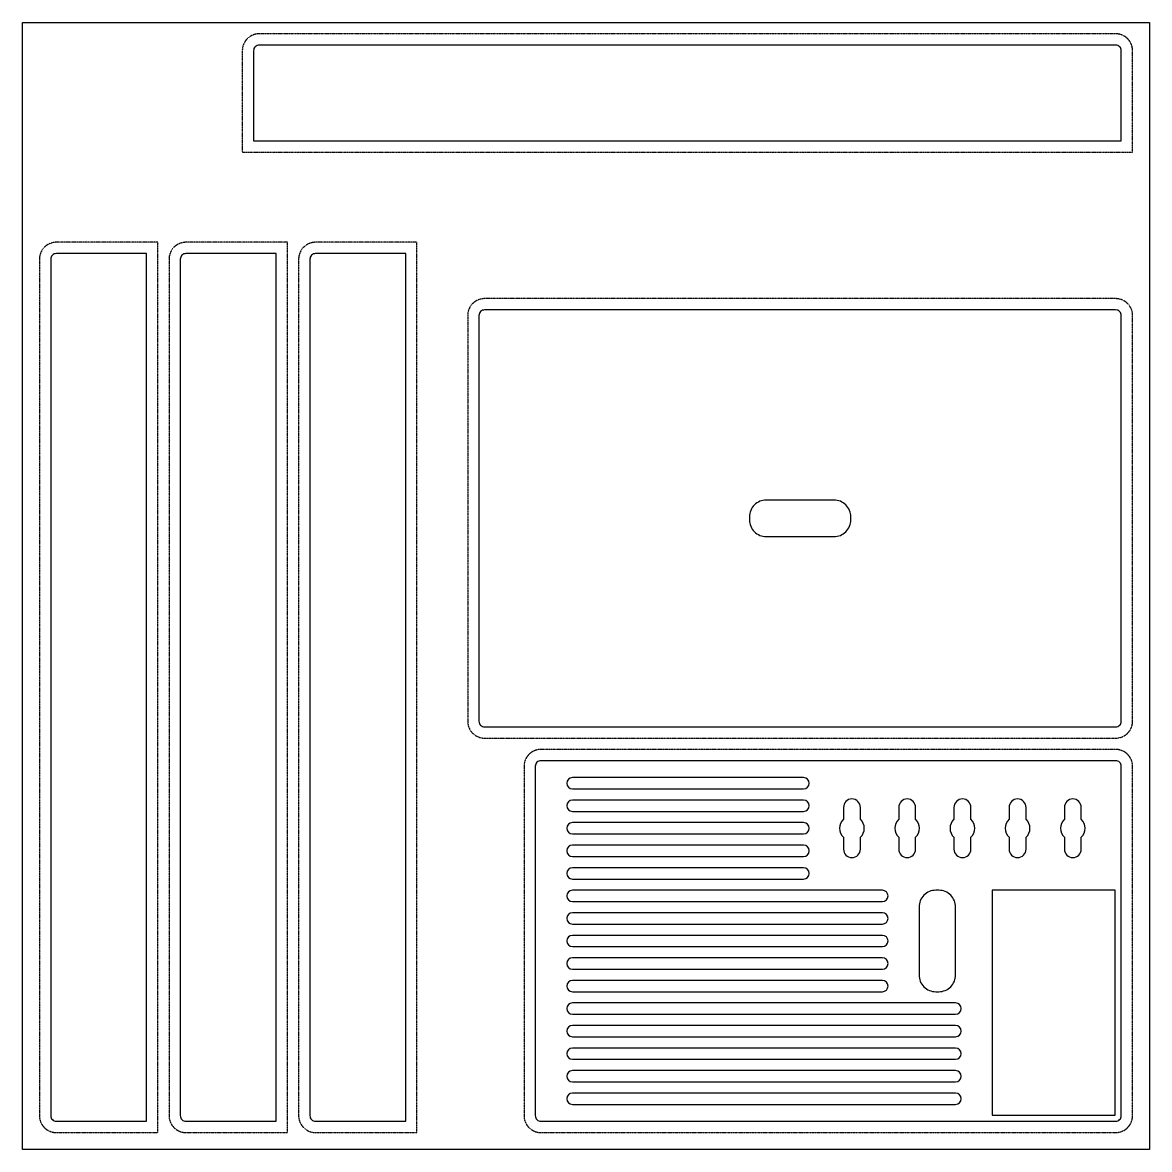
# Model space of a CAD drawing. Header units: millimetres. Extents: x 0 to 1000, y 0 to 1000.
import ezdxf

# ---------------------------------------------------------------- set-up
doc = ezdxf.new("R2010")
doc.units = ezdxf.units.MM
doc.linetypes.add('DASHED2', pattern=[0.375, 0.25, -0.125])
for name, color, linetype in [('NOCNC-BRUT', 140, 'Continuous'), ('NOCNC-PASSAGE FR', 120, 'DASHED2'), ('OP1-FR10-PO-D0-C11', 31, 'Continuous'), ('OP2-FR10-PO-D0-C18', 30, 'Continuous'), ('OP3-FR10-PO-D0-C25', 22, 'Continuous'), ('OPx-FR10-DE-D0-C25', 60, 'Continuous')]:
    doc.layers.add(name, color=color, linetype=linetype)

msp = doc.modelspace()

# ---------------------------------------------------------------- linework, layer by layer
at = {"layer": 'NOCNC-BRUT'}
msp.add_lwpolyline([(0, 1000), (1000, 1000), (1000, 0), (0, 0)], close=True, dxfattribs=at)
at = {"layer": 'NOCNC-PASSAGE FR'}
for points in [[(970, 990), (210, 990, 0.414214), (195, 975), (195, 885), (985, 885), (985, 975, 0.414214)], [(15, 790), (15, 30, 0.414214), (30, 15), (120, 15), (120, 805), (30, 805, 0.414214)], [(130, 790), (130, 30, 0.414214), (145, 15), (235, 15), (235, 805), (145, 805, 0.414214)], [(245, 790), (245, 30, 0.414214), (260, 15), (350, 15), (350, 805), (260, 805, 0.414214)], [(970, 365, 0.414214), (985, 380), (985, 740, 0.414214), (970, 755), (410, 755, 0.414214), (395, 740), (395, 380, 0.414214), (410, 365)], [(445, 340), (445, 30, 0.414214), (460, 15), (970, 15, 0.414214), (985, 30), (985, 340, 0.414214), (970, 355), (460, 355, 0.414214)]]:
    msp.add_lwpolyline(points, format="xyb", close=True, dxfattribs=at)
at = {"layer": 'OP1-FR10-PO-D0-C11'}
for points in [[(488, 320), (693, 320, 1), (693, 330), (488, 330, 1)], [(488, 300), (693, 300, 1), (693, 310), (488, 310, 1)], [(743.5, 303.5, 1), (728.5, 303.5), (728.5, 293, 0.434959), (728.5, 277), (728.5, 266.5, 1), (743.5, 266.5), (743.5, 277, 0.434959), (743.5, 293)], [(792.5, 303.5, 1), (777.5, 303.5), (777.5, 293, 0.434959), (777.5, 277), (777.5, 266.5, 1), (792.5, 266.5), (792.5, 277, 0.434959), (792.5, 293)], [(841.5, 303.5, 1), (826.5, 303.5), (826.5, 293, 0.434959), (826.5, 277), (826.5, 266.5, 1), (841.5, 266.5), (841.5, 277, 0.434959), (841.5, 293)], [(890.5, 303.5, 1), (875.5, 303.5), (875.5, 293, 0.434959), (875.5, 277), (875.5, 266.5, 1), (890.5, 266.5), (890.5, 277, 0.434959), (890.5, 293)], [(939.5, 303.5, 1), (924.5, 303.5), (924.5, 293, 0.434959), (924.5, 277), (924.5, 266.5, 1), (939.5, 266.5), (939.5, 277, 0.434959), (939.5, 293)], [(488, 280), (693, 280, 1), (693, 290), (488, 290, 1)], [(488, 260), (693, 260, 1), (693, 270), (488, 270, 1)], [(488, 240), (693, 240, 1), (693, 250), (488, 250, 1)], [(488, 220), (763, 220, 1), (763, 230), (488, 230, 1)], [(488, 200), (763, 200, 1), (763, 210), (488, 210, 1)], [(488, 180), (763, 180, 1), (763, 190), (488, 190, 1)], [(488, 160), (763, 160, 1), (763, 170), (488, 170, 1)], [(488, 140), (763, 140, 1), (763, 150), (488, 150, 1)], [(488, 120), (828, 120, 1), (828, 130), (488, 130, 1)], [(488, 100), (828, 100, 1), (828, 110), (488, 110, 1)], [(488, 80), (828, 80, 1), (828, 90), (488, 90, 1)], [(488, 60), (828, 60, 1), (828, 70), (488, 70, 1)], [(488, 40), (828, 40, 1), (828, 50), (488, 50, 1)]]:
    msp.add_lwpolyline(points, format="xyb", close=True, dxfattribs=at)
at = {"layer": 'OP2-FR10-PO-D0-C18'}
msp.add_lwpolyline([(860.5, 30.5), (969.5, 30.5), (969.5, 230), (860.5, 230)], close=True, dxfattribs=at)
at = {"layer": 'OP3-FR10-PO-D0-C25'}
for points in [[(660, 576.3, 0.414214), (645, 561.3), (645, 558.8, 0.414214), (660, 543.8), (720, 543.8, 0.414214), (735, 558.8), (735, 561.3, 0.414214), (720, 576.3)], [(795.5, 155, 0.414214), (810.5, 140), (813, 140, 0.414214), (828, 155), (828, 215, 0.414214), (813, 230), (810.5, 230, 0.414214), (795.5, 215)]]:
    msp.add_lwpolyline(points, format="xyb", close=True, dxfattribs=at)
at = {"layer": 'OPx-FR10-DE-D0-C25'}
for points in [[(970, 980), (210, 980, 0.414214), (205, 975), (205, 895), (975, 895), (975, 975, 0.414214)], [(25, 790), (25, 30, 0.414214), (30, 25), (110, 25), (110, 795), (30, 795, 0.414214)], [(140, 790), (140, 30, 0.414214), (145, 25), (225, 25), (225, 795), (145, 795, 0.414214)], [(255, 790), (255, 30, 0.414214), (260, 25), (340, 25), (340, 795), (260, 795, 0.414214)], [(970, 375, 0.414214), (975, 380), (975, 740, 0.414214), (970, 745), (410, 745, 0.414214), (405, 740), (405, 380, 0.414214), (410, 375)], [(455, 340), (455, 30, 0.414214), (460, 25), (970, 25, 0.414214), (975, 30), (975, 340, 0.414214), (970, 345), (460, 345, 0.414214)]]:
    msp.add_lwpolyline(points, format="xyb", close=True, dxfattribs=at)

doc.saveas('drawing.dxf')
